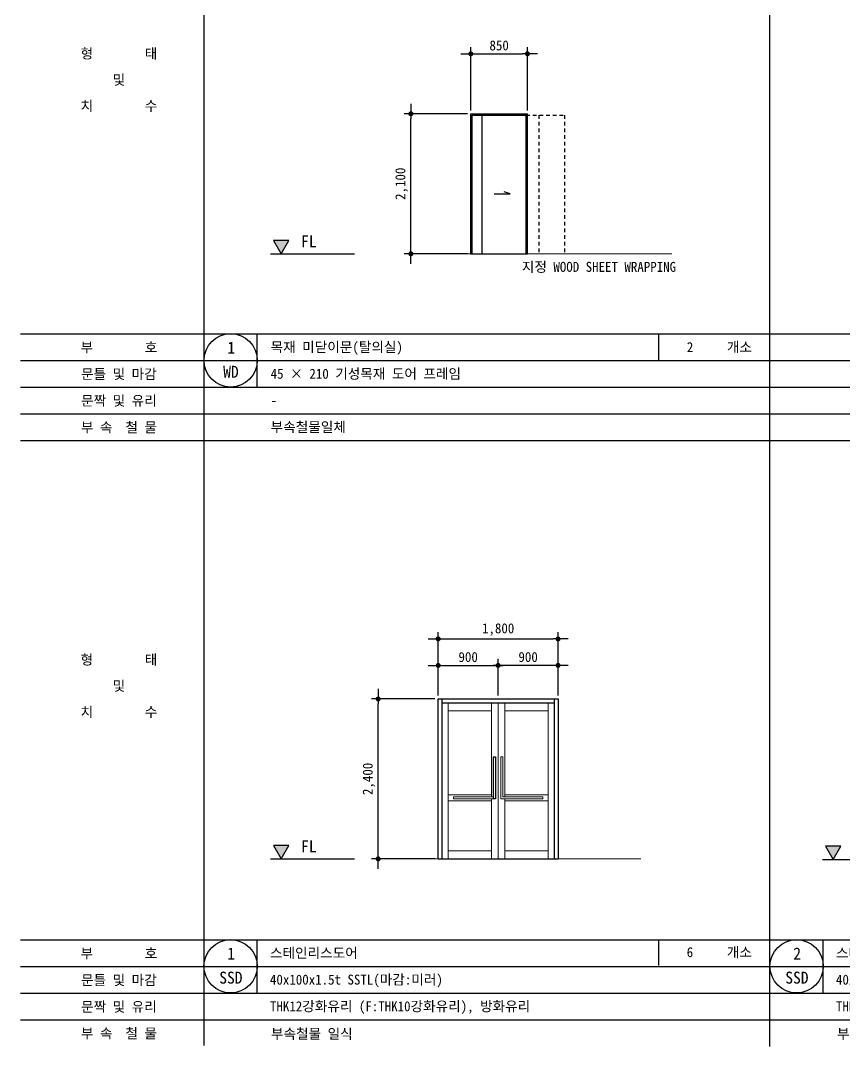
# Model space of a CAD drawing. Header units: millimetres. Extents: x 34479 to 326239, y 111570 to 168880.
# Drawn here: x 160479 to 172847, y 141270 to 156663 of the extents above; entities that cross this region are included whole.
import ezdxf
from ezdxf.enums import TextEntityAlignment as Align

# ---------------------------------------------------------------- set-up
doc = ezdxf.new("R2010")
doc.units = ezdxf.units.MM
doc.header["$LTSCALE"] = 100
doc.header["$MEASUREMENT"] = 0
doc.header["$PDSIZE"] = -10
doc.linetypes.add('CEN', pattern=[62, 60, -1, 0, -1])
doc.linetypes.add('HID', pattern=[2, 1.1, -0.9])
doc.layers.get('0').update_dxf_attribs({"linetype": 'CONTINUOUS'})
doc.layers.get('Defpoints').update_dxf_attribs({"color": 153, "linetype": 'CONTINUOUS'})
for name, color, linetype, lineweight in [('A-AXIS-LINE', 1, 'CEN', 15), ('A-DWXM-ELEV', 8, 'CONTINUOUS', 18), ('A-ELEV-LIN1', 2, 'CONTINUOUS', 40), ('A-ELEV-LIN2', 7, 'CONTINUOUS', 25), ('A-ELEV-WIN', 4, 'CONTINUOUS', 25), ('A-XXXX-SYMB', 7, 'CONTINUOUS', 25)]:
    doc.layers.add(name, color=color, linetype=linetype, lineweight=lineweight)
for name, color, linetype in [('A-DIMS', 7, 'CONTINUOUS'), ('A-DOOR', 4, 'CONTINUOUS'), ('A-XXXX-TABL', 7, 'CONTINUOUS'), ('A-XXXX-TXT2', 3, 'CONTINUOUS'), ('dim', 7, 'CONTINUOUS'), ('HID1', 5, 'HID'), ('WIN', 4, 'CONTINUOUS')]:
    doc.layers.add(name, color=color, linetype=linetype)
doc.styles.add('HY울릉도L', font='')
doc.styles.add('돋움체', font='')
doc.styles.get('HY울릉도L').set_extended_font_data('HYwulM')
doc.styles.get('돋움체').set_extended_font_data('DotumChe')
doc.dimstyles.new('CDIM', dxfattribs={"dimtxt": 3, "dimasz": 1.5, "dimexe": 2, "dimexo": 1, "dimgap": 1, "dimtad": 1, "dimdec": 0, "dimrnd": 0.5, "dimzin": 0, "dimdsep": 32, "dimlunit": 6, "dimtxsty": 'HY울릉도L', "dimblk1": '_CIDOT', "dimblk2": '_CIDOT', "dimsah": 1, "dimcen": 5.5, "dimclrd": 2, "dimclre": 2, "dimclrt": 7, "dimadec": 0, "dimazin": 0, "dimtfac": 1, "dimtdec": 0, "dimtix": 1, "dimtmove": 2, "dimatfit": 1, "dimldrblk": '_CIDOT', "dimfxl": 1, "dimtolj": 1, "dimtzin": 0, "dimlwd": -1, "dimarcsym": 0})

# ---------------------------------------------------------------- blocks, each defined once
blk = doc.blocks.new('_CIDOT')
at = {"color": 0, "linetype": 'ByBlock'}
blk.add_line((2, 0), (-1, 0), dxfattribs=at)
at = {"color": 0, "linetype": 'ByBlock', "const_width": 0.5}
blk.add_lwpolyline([(-0.25, 0, 1), (0.25, 0, 1)], format="xyb", close=True, dxfattribs=at)
blk = doc.blocks.new('*D221')
at = {"layer": 'A-DIMS', "lineweight": -2, "transparency": 16777216}
for p, q in [((167238, 155314), (167238, 156264)), ((168088, 155314), (168088, 156264))]:
    blk.add_line(p, q, dxfattribs=at)
at = {"layer": 'A-DIMS', "transparency": 16777216}
blk.add_line((167313, 156164), (168013, 156164), dxfattribs=at)
at = {"layer": 'Defpoints', "color": 0, "transparency": 16777216}
for p in [(168088, 156164), (167238, 155264), (168088, 155264)]:
    blk.add_point(p, dxfattribs=at)
at = {"layer": 'A-DIMS', "transparency": 16777216, "xscale": 75, "yscale": 75, "zscale": 75, "rotation": 180}
blk.add_blockref('_CIDOT', (167238, 156164), dxfattribs=at)
at = {"layer": 'A-DIMS', "transparency": 16777216, "xscale": 75, "yscale": 75, "zscale": 75}
blk.add_blockref('_CIDOT', (168088, 156164), dxfattribs=at)
at = {"layer": 'A-DIMS', "color": 3, "transparency": 16777216, "insert": (167663, 156289), "char_height": 150, "attachment_point": 5, "style": '돋움체'}
blk.add_mtext('\\A1;850', dxfattribs=at)
blk = doc.blocks.new('*D222')
at = {"layer": 'A-DIMS', "lineweight": -2, "transparency": 16777216}
for p, q in [((167188, 155264), (166238, 155264)), ((167188, 153164), (166238, 153164))]:
    blk.add_line(p, q, dxfattribs=at)
at = {"layer": 'A-DIMS', "transparency": 16777216}
blk.add_line((166338, 153239), (166338, 155189), dxfattribs=at)
at = {"layer": 'Defpoints', "color": 0, "transparency": 16777216}
for p in [(166338, 155264), (167238, 155264), (167238, 153164)]:
    blk.add_point(p, dxfattribs=at)
at = {"layer": 'A-DIMS', "transparency": 16777216, "xscale": 75, "yscale": 75, "zscale": 75}
for p, rotation in [((166338, 155264), 90), ((166338, 153164), 270)]:
    blk.add_blockref('_CIDOT', p, dxfattribs=dict(at, rotation=rotation))
at = {"layer": 'A-DIMS', "color": 3, "transparency": 16777216, "insert": (166199, 154214), "char_height": 150, "attachment_point": 5, "rotation": 90, "style": '돋움체'}
blk.add_mtext('\\A1;2,100', dxfattribs=at)
blk = doc.blocks.new('A$C46a8a3d3')
at = {"layer": 'A-DWXM-ELEV'}
for p, q in [((150, 5), (150, 2345)), ((800, 2345), (800, 935)), ((900, 2345), (900, 0)), ((900, 2345), (900, 0)), ((1000, 2345), (1000, 935)), ((1650, 5), (1650, 2345)), ((800, 965), (150, 965)), ((1000, 965), (1650, 965)), ((800, 875), (150, 875)), ((800, 905), (800, 5)), ((1000, 905), (1000, 5)), ((1000, 875), (1650, 875)), ((800, 125), (150, 125)), ((1000, 125), (1650, 125))]:
    blk.add_line(p, q, dxfattribs=at)
for points in [[(800, 2225), (150, 2225)], [(1000, 2225), (1650, 2225)]]:
    blk.add_lwpolyline(points, dxfattribs=at)
for points in [[(230, 905), (230, 935), (830, 935), (830, 1535), (860, 1535), (860, 905)], [(1570, 905), (1570, 935), (970, 935), (970, 1535), (940, 1535), (940, 905)]]:
    blk.add_lwpolyline(points, close=True, dxfattribs=at)
at = {"layer": 'A-ELEV-LIN2'}
blk.add_lwpolyline([(0, 5), (0, 2405), (1800, 2405), (1800, 5)], dxfattribs=at)
at = {"layer": 'A-ELEV-WIN'}
blk.add_line((0, 2405), (1800, 2405), dxfattribs=at)
for points in [[(0, 5), (0, 2405)], [(60, 5), (60, 2405)], [(60, 2345), (1740, 2345)], [(1740, 2405), (1740, 5)], [(1800, 2405), (1800, 5)], [(0, 5), (1800, 5)]]:
    blk.add_lwpolyline(points, dxfattribs=at)
blk = doc.blocks.new('*D250')
at = {"layer": 'A-DIMS', "lineweight": -2, "transparency": 16777216}
for p, q in [((166748, 146535), (166748, 147088)), ((167648, 146535), (167648, 147088))]:
    blk.add_line(p, q, dxfattribs=at)
at = {"layer": 'A-DIMS', "transparency": 16777216}
blk.add_line((166823, 146988), (167573, 146988), dxfattribs=at)
at = {"layer": 'Defpoints', "color": 0, "transparency": 16777216}
for p in [(167648, 146988), (166748, 146485), (167648, 146485)]:
    blk.add_point(p, dxfattribs=at)
at = {"layer": 'A-DIMS', "transparency": 16777216, "xscale": 75, "yscale": 75, "zscale": 75, "rotation": 180}
blk.add_blockref('_CIDOT', (166748, 146988), dxfattribs=at)
at = {"layer": 'A-DIMS', "transparency": 16777216, "xscale": 75, "yscale": 75, "zscale": 75}
blk.add_blockref('_CIDOT', (167648, 146988), dxfattribs=at)
at = {"layer": 'A-DIMS', "color": 3, "transparency": 16777216, "insert": (167198, 147113), "char_height": 150, "attachment_point": 5, "style": '돋움체'}
blk.add_mtext('\\A1;900', dxfattribs=at)
blk = doc.blocks.new('*D251')
at = {"layer": 'A-DIMS', "lineweight": -2, "transparency": 16777216}
for p, q in [((167648, 146535), (167648, 147088)), ((168548, 146535), (168548, 147088))]:
    blk.add_line(p, q, dxfattribs=at)
at = {"layer": 'A-DIMS', "transparency": 16777216}
blk.add_line((168473, 146988), (167723, 146988), dxfattribs=at)
at = {"layer": 'Defpoints', "color": 0, "transparency": 16777216}
for p in [(167648, 146988), (167648, 146485), (168548, 146485)]:
    blk.add_point(p, dxfattribs=at)
at = {"layer": 'A-DIMS', "transparency": 16777216, "xscale": 75, "yscale": 75, "zscale": 75, "rotation": 180}
blk.add_blockref('_CIDOT', (167648, 146988), dxfattribs=at)
at = {"layer": 'A-DIMS', "transparency": 16777216, "xscale": 75, "yscale": 75, "zscale": 75}
blk.add_blockref('_CIDOT', (168548, 146988), dxfattribs=at)
at = {"layer": 'A-DIMS', "color": 3, "transparency": 16777216, "insert": (168098, 147113), "char_height": 150, "attachment_point": 5, "style": '돋움체'}
blk.add_mtext('\\A1;900', dxfattribs=at)
blk = doc.blocks.new('*D252')
at = {"layer": 'A-DIMS', "lineweight": -2, "transparency": 16777216}
for p, q in [((166698, 146485), (165748, 146485)), ((166698, 144085), (165748, 144085))]:
    blk.add_line(p, q, dxfattribs=at)
at = {"layer": 'A-DIMS', "transparency": 16777216}
blk.add_line((165848, 144160), (165848, 146410), dxfattribs=at)
at = {"layer": 'Defpoints', "color": 0, "transparency": 16777216}
for p in [(165848, 146485), (166748, 146485), (166748, 144085)]:
    blk.add_point(p, dxfattribs=at)
at = {"layer": 'A-DIMS', "transparency": 16777216, "xscale": 75, "yscale": 75, "zscale": 75}
for p, rotation in [((165848, 146485), 90), ((165848, 144085), 270)]:
    blk.add_blockref('_CIDOT', p, dxfattribs=dict(at, rotation=rotation))
at = {"layer": 'A-DIMS', "color": 3, "transparency": 16777216, "insert": (165709, 145285), "char_height": 150, "attachment_point": 5, "rotation": 90, "style": '돋움체'}
blk.add_mtext('\\A1;2,400', dxfattribs=at)
blk = doc.blocks.new('*D253')
at = {"layer": 'A-DIMS', "lineweight": -2, "transparency": 16777216}
for p, q in [((166748, 146535), (166748, 147485)), ((168548, 146535), (168548, 147485))]:
    blk.add_line(p, q, dxfattribs=at)
at = {"layer": 'A-DIMS', "transparency": 16777216}
blk.add_line((166823, 147385), (168473, 147385), dxfattribs=at)
at = {"layer": 'Defpoints', "color": 0, "transparency": 16777216}
for p in [(168548, 147385), (166748, 146485), (168548, 146485)]:
    blk.add_point(p, dxfattribs=at)
at = {"layer": 'A-DIMS', "transparency": 16777216, "xscale": 75, "yscale": 75, "zscale": 75, "rotation": 180}
blk.add_blockref('_CIDOT', (166748, 147385), dxfattribs=at)
at = {"layer": 'A-DIMS', "transparency": 16777216, "xscale": 75, "yscale": 75, "zscale": 75}
blk.add_blockref('_CIDOT', (168548, 147385), dxfattribs=at)
at = {"layer": 'A-DIMS', "color": 3, "transparency": 16777216, "insert": (167648, 147525), "char_height": 150, "attachment_point": 5, "style": '돋움체'}
blk.add_mtext('\\A1;1,800', dxfattribs=at)

msp = doc.modelspace()

# ---------------------------------------------------------------- linework, layer by layer
msp.add_lwpolyline([(167578.24, 145615.46), (167608.24, 145615.46), (167608.24, 144985.46), (167578.24, 144985.46)], close=True)
at = {"layer": 'A-AXIS-LINE'}
for p, q in [((170257.5, 153163.74), (166238.45, 153163.74)), ((169787.29, 144085.46), (165768.24, 144085.46))]:
    msp.add_line(p, q, dxfattribs=at)
at = {"layer": 'A-DOOR', "elevation": 0}
msp.add_lwpolyline([(167590.5, 154063.74), (167825.99, 154063.74), (167736.54, 154095.22)], dxfattribs=at)
at = {"layer": 'A-XXXX-SYMB'}
for p, q in [((164232.39, 153163.74), (165492.45, 153163.74)), ((164232.39, 144085.46), (165492.45, 144085.46)), ((172516.04, 144073.68), (173776.09, 144073.68))]:
    msp.add_line(p, q, dxfattribs=at)
for points in [[(164276.92, 153363.74), (164392.39, 153163.74), (164507.86, 153363.74)], [(164276.92, 144285.46), (164392.39, 144085.46), (164507.86, 144285.46)], [(172560.57, 144273.68), (172676.04, 144073.68), (172791.51, 144273.68)]]:
    msp.add_lwpolyline(points, close=True, dxfattribs=at)
for points in [[(164276.92, 153363.74), (164507.86, 153363.74), (164392.39, 153163.74)], [(164276.92, 144285.46), (164507.86, 144285.46), (164392.39, 144085.46)], [(172560.57, 144273.68), (172791.51, 144273.68), (172676.04, 144073.68)]]:
    msp.add_solid(points, dxfattribs=at)
at = {"layer": 'A-XXXX-TABL'}
for p, q in [((163232.39, 168880.27), (163232.39, 141285.46)), ((171728.14, 141270.27), (171728.14, 168880.27)), ((160478.88, 151963.74), (197216.38, 151963.74)), ((164033.38, 151163.74), (164033.38, 151963.74)), ((170059.79, 151563.74), (170059.79, 151963.74)), ((160478.88, 151563.74), (197216.38, 151563.74)), ((160478.88, 151163.74), (197216.38, 151163.74)), ((160478.88, 150763.74), (197216.38, 150763.74)), ((160478.88, 150363.74), (197216.38, 150363.74)), ((160478.88, 142870.27), (197216.38, 142870.27)), ((164032.38, 142073.68), (164032.38, 142873.68)), ((164032.38, 142073.68), (164032.38, 142873.68)), ((170057.82, 142485.46), (170057.82, 142870.27)), ((172528.13, 142073.68), (172528.13, 142873.68)), ((172528.13, 142073.68), (172528.13, 142873.68)), ((160478.88, 142470.27), (197216.38, 142470.27)), ((160478.88, 142070.27), (197216.38, 142070.27)), ((160478.88, 141670.27), (197216.38, 141670.27))]:
    msp.add_line(p, q, dxfattribs=at)
at = {"layer": 'A-XXXX-TABL', "color": 4}
for centre in [(163633.38, 151563.74), (163632.38, 142473.68), (163632.38, 142473.68), (172128.13, 142473.68), (172128.13, 142473.68)]:
    msp.add_circle(centre, 400, dxfattribs=at)
at = {"layer": 'dim'}
msp.add_lwpolyline([(167711.9, 153353.74, 0, 40, 0), (167711.9, 153233.74, 0, 0, 0), (167711.9, 152963.74, 0, 0, 0), (167974.4, 152963.74, 0, 0, 0)], format="xyseb", dxfattribs=at)
at = {"layer": 'HID1', "ltscale": 0.5}
for p, q in [((168068.45, 155243.74), (168643.45, 155243.74)), ((168257.19, 155243.74), (168257.19, 153163.74)), ((168643.45, 155243.74), (168643.45, 153163.74))]:
    msp.add_line(p, q, dxfattribs=at)
at = {"layer": 'WIN'}
for p, q in [((167238.45, 153163.74), (167238.45, 155263.74)), ((167238.45, 155263.74), (168088.45, 155263.74)), ((167258.45, 155243.74), (168068.45, 155243.74)), ((167258.45, 153163.74), (167258.45, 155243.74)), ((167407.19, 153163.74), (167407.19, 155243.74)), ((168068.45, 153163.74), (168068.45, 155243.74)), ((168088.45, 153163.74), (168088.45, 155263.74)), ((167238.45, 153163.74), (168088.45, 153163.74))]:
    msp.add_line(p, q, dxfattribs=at)

# ---------------------------------------------------------------- block references
at = {"layer": 'A-ELEV-LIN1'}
msp.add_blockref('A$C46a8a3d3', (166748.24, 144080.46), dxfattribs=at)

# ---------------------------------------------------------------- texts
at = {"layer": 'A-XXXX-TXT2', "style": '돋움체'}
for s, height, p in [('형        태', 150, (161955.94, 156093.95)), ('및', 150, (161955.94, 155699.3)), ('치        수', 150, (161955.94, 155307.45)), ('부        호', 150, (161955.94, 151684.74)), ('1', 180, (163641.62, 151664.74)), ('WD', 180, (163637.44, 151303.06)), ('문틀 및 마감', 150, (161955.94, 151284.74)), ('문짝 및 유리', 150, (161955.94, 150884.74)), ('부 속  철 물', 150, (161955.94, 150484.74)), ('형        태', 150, (161955.94, 147000.48)), ('및', 150, (161955.94, 146605.83)), ('치        수', 150, (161955.94, 146213.98)), ('부        호', 150, (161955.94, 142591.27)), ('1', 180, (163640.62, 142574.69)), ('2', 180, (172136.37, 142574.69)), ('SSD', 180, (163636.44, 142213)), ('SSD', 180, (172132.19, 142213)), ('문틀 및 마감', 150, (161955.94, 142191.27)), ('문짝 및 유리', 150, (161955.94, 141791.27)), ('부 속  철 물', 150, (161955.94, 141391.27))]:
    msp.add_text(s, height=height, dxfattribs=at).set_placement(p, align=Align.CENTER)
for s, height, p in [('FL', 180, (164690.71, 153350.11)), ('지정 WOOD SHEET WRAPPING', 150, (168003.75, 152967.36, 0)), ('목재 미닫이문(탈의실)', 150, (164233.28, 151763.74)), ('2', 150, (170480.35, 151763.74)), ('개소', 150, (171082.06, 151763.74)), ('45 × 210 기성목재 도어 프레임', 150, (164233.28, 151363.74)), ('-', 150, (164233.28, 150963.74)), ('부속철물일체', 150, (164233.28, 150563.74)), ('FL', 180, (164690.71, 144271.83)), ('스테인리스도어', 150, (164223.07, 142673.68)), ('6', 150, (170478.38, 142685.46)), ('개소', 150, (171080.09, 142685.46)), ('스테인리스도어', 150, (172718.82, 142673.68)), ('40x100x1.5t SSTL(마감:미러)', 150, (164223.07, 142273.68)), ('40x100x1.5t SSTL(마감:미러)', 150, (172718.82, 142273.68)), ('THK12강화유리 (F:THK10강화유리), 방화유리', 150, (164223.07, 141873.68)), ('THK12강화유리 (F:THK10강화유리)', 150, (172718.82, 141873.68)), ('부속철물 일식', 150, (164238.31, 141460.77, 0)), ('부속철물 일식', 150, (172734.06, 141460.77, 0))]:
    msp.add_text(s, height=height, dxfattribs=at).set_placement(p, align=Align.MIDDLE_LEFT)

# ---------------------------------------------------------------- dimensions: what is measured, and where the dimension line sits
at = {"layer": 'A-DIMS'}
for base, p1, p2, picture, middle in [((168088.45, 156163.74), (167238.45, 155263.74), (168088.45, 155263.74), '*D221', (167663.45, 156288.84)), ((168548.24, 147385.46), (166748.24, 146485.46), (168548.24, 146485.46), '*D253', (167648.24, 147524.74)), ((167648.24, 146987.66), (166748.24, 146485.46), (167648.24, 146485.46), '*D250', (167198.24, 147112.76))]:
    dim = msp.add_linear_dim(base=base, p1=p1, p2=p2, dimstyle='CDIM', override={"dimscale": 50, "dimtxsty": '돋움체', "dimclrd": 256, "dimclre": 256, "dimclrt": 3}, dxfattribs=at)
    dim.commit()
    dim.dimension.update_dxf_attribs({"geometry": picture, "text_midpoint": middle})
for base, p1, p2, angle, picture, middle in [((166338.45, 155263.74), (167238.45, 153163.74), (167238.45, 155263.74), 90, '*D222', (166199.17, 154213.74)), ((167648.24, 146987.66), (168548.24, 146485.46), (167648.24, 146485.46), 180, '*D251', (168098.24, 147112.76)), ((165848.24, 146485.46), (166748.24, 144085.46), (166748.24, 146485.46), 90, '*D252', (165708.95, 145285.46))]:
    dim = msp.add_linear_dim(base=base, p1=p1, p2=p2, angle=angle, dimstyle='CDIM', override={"dimscale": 50, "dimtxsty": '돋움체', "dimclrd": 256, "dimclre": 256, "dimclrt": 3}, dxfattribs=at)
    dim.commit()
    dim.dimension.update_dxf_attribs({"geometry": picture, "text_midpoint": middle})

doc.saveas('drawing.dxf')
